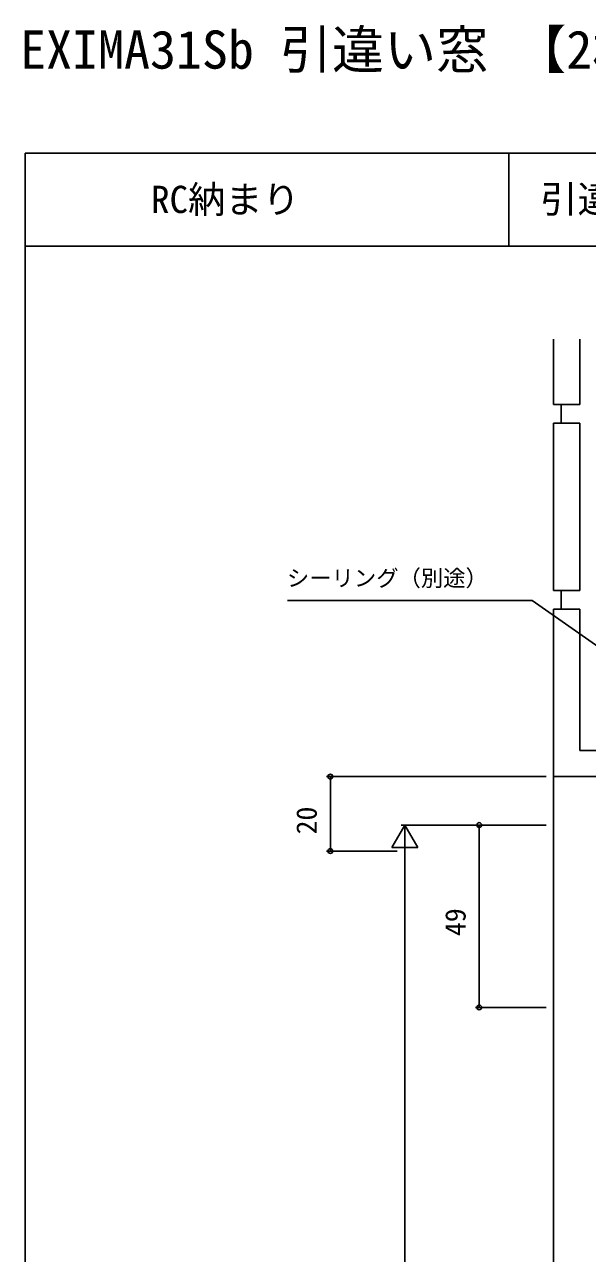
# Model space of a CAD drawing. Units: millimetres, scale not verified. Extents: x -437 to 438, y -681 to 679.
# Drawn here: x -437 to -285.7, y 348.4 to 678.6 of the extents above; entities that cross this region are included whole.
import ezdxf
from ezdxf.enums import TextEntityAlignment as Align

# ---------------------------------------------------------------- set-up
doc = ezdxf.new("R2010")
doc.units = ezdxf.units.MM
doc.header["$LTSCALE"] = 4
for name, color, linetype in [('0-1_USER1', 3, 'Continuous'), ('0-6_YKK_D', 6, 'Continuous'), ('0-7_YKK_ZWAK', 7, 'Continuous'), ('0-8_YSS_K', 3, 'Continuous'), ('0-9_YSS_KE', 3, 'Continuous')]:
    doc.layers.add(name, color=color, linetype=linetype)
doc.styles.add('ＭＳ ゴシック', font='')
doc.styles.get('ＭＳ ゴシック').set_extended_font_data('MS Gothic')

msp = doc.modelspace()

# ---------------------------------------------------------------- linework, layer by layer
at = {"layer": '0-6_YKK_D'}
for p, q in [((-296.8, 476.49), (-355.8, 476.49)), ((-354.8, 476.49), (-354.8, 456.489)), ((-334.8, 463.485), (-338.3, 457.423)), ((-296.8, 463.485), (-335.8, 463.485)), ((-334.8, 463.485), (-331.3, 457.423)), ((-334.8, 463.485), (-334.8, 451.361)), ((-296.8, 463.485), (-315.8, 463.485)), ((-314.8, 463.485), (-314.8, 414.485)), ((-336.8, 456.489), (-355.8, 456.489)), ((-338.3, 457.423), (-331.3, 457.423)), ((-334.8, 9.985), (-334.8, 456.485)), ((-296.8, 414.485), (-315.8, 414.485))]:
    msp.add_line(p, q, dxfattribs=at)
msp.add_lwpolyline([(-238.73, 480.562), (-240.819, 482.025), (-300.532, 523.837), (-366.321, 523.837)], dxfattribs=at)
for centre in [(-354.8, 476.49), (-314.8, 463.485), (-354.8, 456.489), (-314.8, 414.485)]:
    msp.add_circle(centre, 0.637, dxfattribs=at)
at = {"layer": '0-7_YKK_ZWAK'}
for p, q in [((-436.8, 644), (-436.8, -681)), ((438.2, 644), (-436.8, 644)), ((-306.8, 644), (-306.8, 619)), ((438.2, 619), (-436.8, 619))]:
    msp.add_line(p, q, dxfattribs=at)
at = {"layer": '0-8_YSS_K'}
msp.add_line((-294.8, 476.49), (-294.8, 184.239), dxfattribs=at)
at = {"layer": '0-9_YSS_KE'}
for p, q in [((-294.8, 576.49), (-294.8, 594)), ((-287.8, 576.49), (-287.8, 594)), ((-287.8, 576.49), (-294.8, 576.49)), ((-292.8, 571.49), (-292.8, 576.49)), ((-294.8, 526.49), (-294.8, 571.49)), ((-287.8, 571.49), (-294.8, 571.49)), ((-287.8, 526.49), (-287.8, 571.49)), ((-287.8, 526.49), (-294.8, 526.49)), ((-292.8, 521.49), (-292.8, 526.49)), ((-287.8, 521.49), (-294.8, 521.49)), ((-294.8, 476.49), (-294.8, 521.49)), ((-287.8, 483.49), (-287.8, 521.49)), ((-287.8, 483.49), (-249.8, 483.49)), ((-249.8, 476.49), (-294.8, 476.49))]:
    msp.add_line(p, q, dxfattribs=at)

# ---------------------------------------------------------------- texts
at = {"layer": '0-1_USER1', "style": 'ＭＳ ゴシック'}
for s, height, p in [('EXIMA31Sb 引違い窓 【2枚建】 納まり参考図', 10.26, (-438.152, 663.642)), ('RC納まり', 7.331, (-402.993, 625.716)), ('引違い窓 【2枚建】 Eタイプ／36mm溝幅（T-3仕様） [WS10E 可動網戸付]                   外装：タイル', 7.331, (-298.391, 625.801))]:
    msp.add_text(s, height=height, dxfattribs=at).set_placement(p, align=Align.BOTTOM_LEFT)
at = {"layer": '0-6_YKK_D', "style": 'ＭＳ ゴシック'}
msp.add_text('シーリング（別途）', height=4.399, dxfattribs=at).set_placement((-366.472, 526.315), align=Align.BOTTOM_LEFT)
for s, p in [('20', (-356.8, 460.95)), ('49', (-316.8, 433.637))]:
    msp.add_text(s, height=5.499, rotation=90, dxfattribs=at).set_placement(p, align=Align.BOTTOM_LEFT)

doc.saveas('drawing.dxf')
